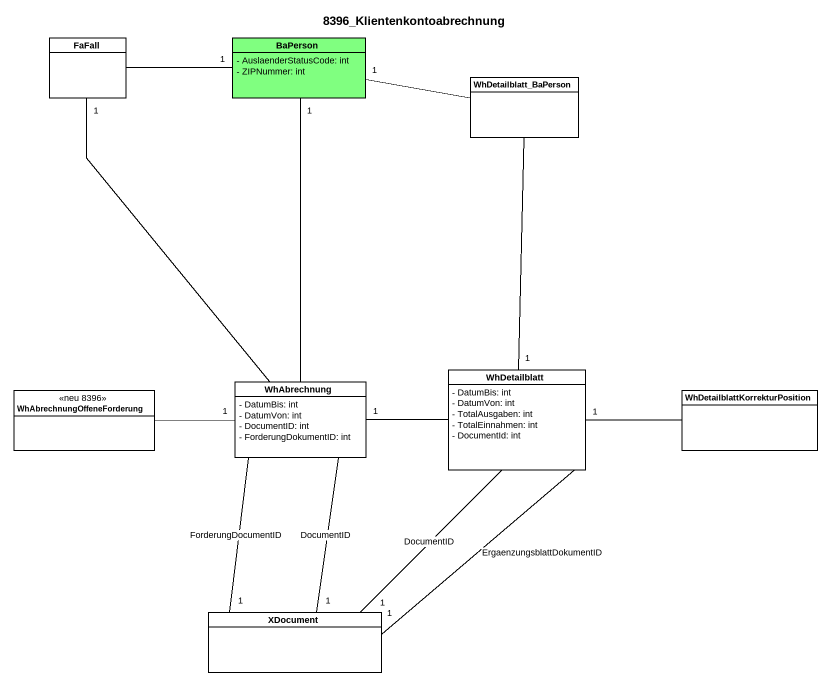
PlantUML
@startuml
title 8396_Klientenkontoabrechnung
hide circle
hide empty members
skinparam classAttributeIconSize 0
class FaFall
class BaPerson #80FF80 {
  - AuslaenderStatusCode: int
  - ZIPNummer: int
}
class WhDetailblatt_BaPerson
class WhAbrechnungOffeneForderung <<neu 8396>>
class WhAbrechnung {
  - DatumBis: int
  - DatumVon: int
  - DocumentID: int
  - ForderungDokumentID: int
}
class WhDetailblatt {
  - DatumBis: int
  - DatumVon: int
  - TotalAusgaben: int
  - TotalEinnahmen: int
  - DocumentId: int
}
class "WhDetailblattKorrekturPosition" as WhDetailblattKorrekturPositi
class XDocument
BaPerson "1" -left- FaFall
WhDetailblatt_BaPerson -left- "1" BaPerson
WhDetailblatt_BaPerson -- "1" WhDetailblatt
WhAbrechnungOffeneForderung -right- "1" WhAbrechnung
WhAbrechnung -up- "1" FaFall
WhAbrechnung -up- "1" BaPerson
WhAbrechnung -- "1" XDocument : DocumentID
WhAbrechnung -- "1" XDocument : ForderungDocumentID
WhDetailblatt -left- "1" WhAbrechnung
WhDetailblatt -- "1" XDocument : DocumentID
WhDetailblatt -- "1" XDocument : ErgaenzungsblattDokumentID
WhDetailblattKorrekturPositi -left- "1" WhDetailblatt
@enduml
